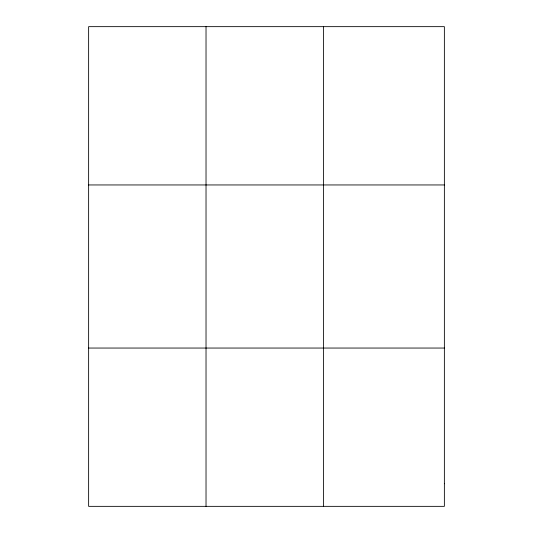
<?xml version="1.0" encoding="UTF-8"?>
<svg xmlns="http://www.w3.org/2000/svg" width="533" height="533" viewBox="0 0 533 533"><rect width="100%" height="100%" fill="white"/><g stroke="black" fill="none" stroke-linecap="round" stroke-linejoin="round"><path stroke-width="0.8" d="M206.024 506.35L206.024 26.65M323.418 506.35L323.418 26.65M88.631 184.951L444.369 184.951M88.631 348.049L444.369 348.049M444.369 483.737L444.369 506.35L88.631 506.35L88.631 26.65L444.369 26.65L444.369 483.737"/></g></svg>
